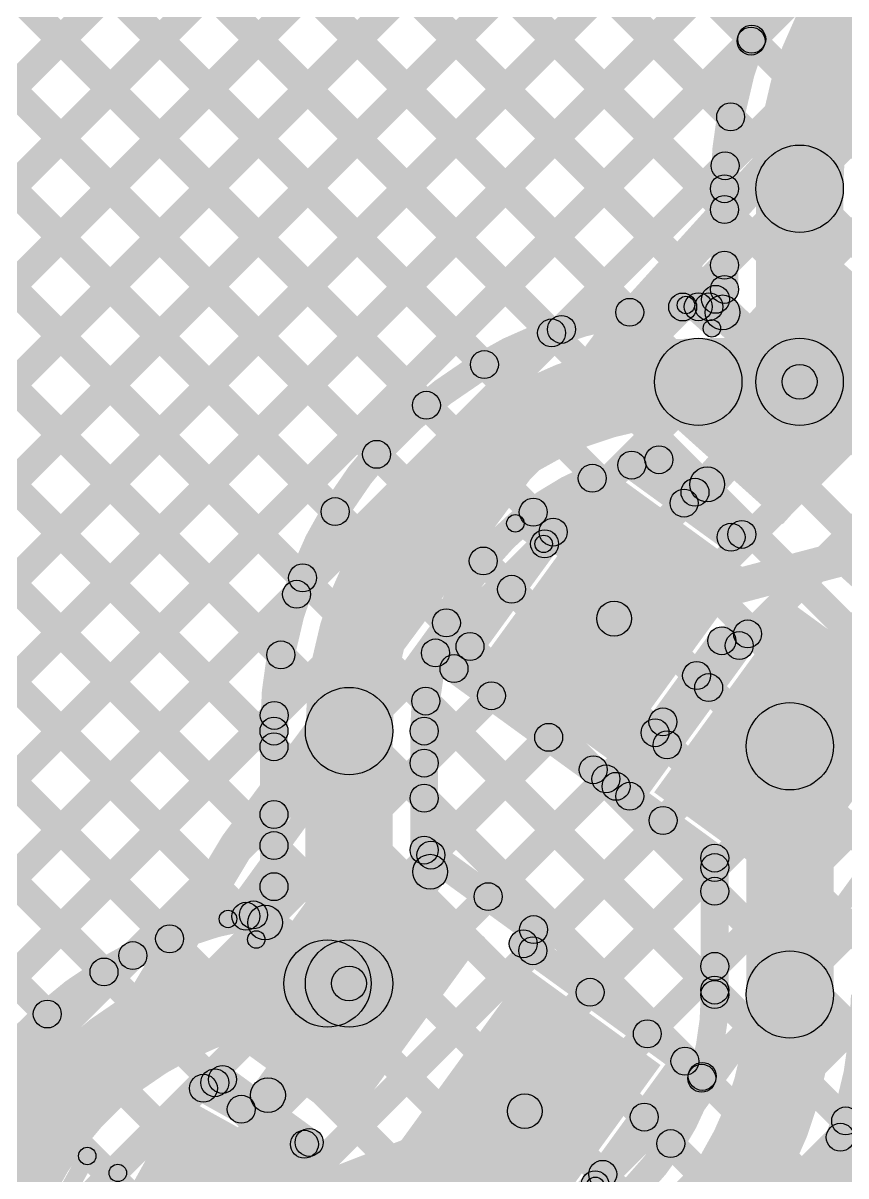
# Model space of a CAD drawing. Header units: millimetres. Extents: x -2.17 to 2.17, y -2.17 to 2.17.
# Drawn here: x -1.5917 to -1.356, y 0.9288 to 1.2589 of the extents above; entities that cross this region are included whole.
import ezdxf

# ---------------------------------------------------------------- set-up
doc = ezdxf.new("R2010")
doc.units = ezdxf.units.MM
doc.header["$MEASUREMENT"] = 0
for name, color, linetype in [('BottomLayer', 5, 'Continuous'), ('Mechanical2', 216, 'Continuous'), ('TopLayer', 1, 'Continuous'), ('TopOverlay', 2, 'Continuous'), ('TopPaste', 8, 'Continuous'), ('TopSolder', 216, 'Continuous')]:
    doc.layers.add(name, color=color, linetype=linetype)

# ---------------------------------------------------------------- blocks, each defined once
blk = doc.blocks.new('WS2812B_M____12')
at = {"layer": 'TopLayer'}
for points in [[(-0.09409, 0.05079), (-0.03504, 0.05079), (-0.03504, 0.01142), (-0.09409, 0.01142)], [(0.03504, 0.05079), (0.09409, 0.05079), (0.09409, 0.01142), (0.03504, 0.01142)], [(-0.09409, -0.01142), (-0.03504, -0.01142), (-0.03504, -0.05079), (-0.09409, -0.05079)], [(0.03504, -0.01142), (0.09409, -0.01142), (0.09409, -0.05079), (0.03504, -0.05079)]]:
    blk.add_hatch(color=1, dxfattribs=at).paths.add_polyline_path(points)
at = {"layer": 'TopOverlay'}
h = blk.add_hatch(color=2, dxfattribs=at)
edge = h.paths.add_edge_path()
edge.add_arc((-0.07, 0.07), 0.0025, 0, 360)
h = blk.add_hatch(color=2, dxfattribs=at)
edge = h.paths.add_edge_path()
edge.add_arc((-0.07, 0.07), 0.0025, 0, 360)
for points in [[(-0.0675, 0.06), (-0.0725, 0.06), (-0.0725, 0.07), (-0.0675, 0.07)], [(0.07, 0.0725), (0.07, 0.0675), (-0.07, 0.0675), (-0.07, 0.0725)], [(0.0725, 0.06), (0.0675, 0.06), (0.0675, 0.07), (0.0725, 0.07)], [(-0.0675, -0.07), (-0.0725, -0.07), (-0.0725, -0.06), (-0.0675, -0.06)], [(0.0725, -0.07), (0.0675, -0.07), (0.0675, -0.06), (0.0725, -0.06)], [(0.07, -0.0675), (0.07, -0.0725), (-0.07, -0.0725), (-0.07, -0.0675)]]:
    blk.add_hatch(color=2, dxfattribs=at).paths.add_polyline_path(points)
h = blk.add_hatch(color=2, dxfattribs=at)
edge = h.paths.add_edge_path()
edge.add_arc((0.07, 0.07), 0.0025, 0, 360)
h = blk.add_hatch(color=2, dxfattribs=at)
edge = h.paths.add_edge_path()
edge.add_arc((0.07, 0.07), 0.0025, 0, 360)
h = blk.add_hatch(color=2, dxfattribs=at)
edge = h.paths.add_edge_path()
edge.add_arc((-0.091, 0.061), 0.0025, 0, 360)
h = blk.add_hatch(color=2, dxfattribs=at)
edge = h.paths.add_edge_path()
edge.add_arc((-0.085, 0.061), 0.0025, 0, 360)
h = blk.add_hatch(color=2, dxfattribs=at)
edge = h.paths.add_edge_path()
edge.add_arc((-0.07, 0.06), 0.0025, 0, 360)
h = blk.add_hatch(color=2, dxfattribs=at)
edge = h.paths.add_edge_path()
edge.add_arc((0.07, 0.06), 0.0025, 0, 360)
h = blk.add_hatch(color=2, dxfattribs=at)
edge = h.paths.add_edge_path()
edge.add_arc((-0.07, -0.06), 0.0025, 0, 360)
h = blk.add_hatch(color=2, dxfattribs=at)
edge = h.paths.add_edge_path()
edge.add_arc((0.07, -0.06), 0.0025, 0, 360)
h = blk.add_hatch(color=2, dxfattribs=at)
edge = h.paths.add_edge_path()
edge.add_arc((-0.07, -0.07), 0.0025, 0, 360)
h = blk.add_hatch(color=2, dxfattribs=at)
edge = h.paths.add_edge_path()
edge.add_arc((-0.07, -0.07), 0.0025, 0, 360)
h = blk.add_hatch(color=2, dxfattribs=at)
edge = h.paths.add_edge_path()
edge.add_arc((0.07, -0.07), 0.0025, 0, 360)
h = blk.add_hatch(color=2, dxfattribs=at)
edge = h.paths.add_edge_path()
edge.add_arc((0.07, -0.07), 0.0025, 0, 360)
at = {"layer": 'TopPaste'}
for points in [[(-0.09409, 0.05079), (-0.03504, 0.05079), (-0.03504, 0.01142), (-0.09409, 0.01142)], [(0.03504, 0.05079), (0.09409, 0.05079), (0.09409, 0.01142), (0.03504, 0.01142)], [(-0.09409, -0.01142), (-0.03504, -0.01142), (-0.03504, -0.05079), (-0.09409, -0.05079)], [(0.03504, -0.01142), (0.09409, -0.01142), (0.09409, -0.05079), (0.03504, -0.05079)]]:
    blk.add_hatch(color=8, dxfattribs=at).paths.add_polyline_path(points)
at = {"layer": 'TopSolder'}
for points in [[(-0.09809, 0.05479), (-0.03104, 0.05479), (-0.03104, 0.00742), (-0.09809, 0.00742)], [(0.03104, 0.05479), (0.09809, 0.05479), (0.09809, 0.00742), (0.03104, 0.00742)], [(-0.09809, -0.00742), (-0.03104, -0.00742), (-0.03104, -0.05479), (-0.09809, -0.05479)], [(0.03104, -0.00742), (0.09809, -0.00742), (0.09809, -0.05479), (0.03104, -0.05479)]]:
    blk.add_hatch(color=216, dxfattribs=at).paths.add_polyline_path(points)
at = {"layer": 'TopOverlay', "const_width": 0.005}
blk.add_lwpolyline([(-0.085, 0.061, 1), (-0.091, 0.061, 1)], format="xyb", close=True, dxfattribs=at)
at = {"layer": 'TopOverlay'}
for centre in [(-0.07, 0.07), (-0.07, 0.07), (0.07, 0.07), (0.07, 0.07), (-0.091, 0.061), (-0.085, 0.061), (-0.07, 0.06), (0.07, 0.06), (-0.07, -0.06), (0.07, -0.06), (-0.07, -0.07), (-0.07, -0.07), (0.07, -0.07), (0.07, -0.07)]:
    blk.add_circle(centre, 0.0025, dxfattribs=at)
blk = doc.blocks.new('WS2812B_M____121')
at = {"layer": 'TopLayer'}
for points in [[(0.03504, 0.05079), (0.09409, 0.05079), (0.09409, 0.01142), (0.03504, 0.01142)], [(0.03504, -0.01142), (0.09409, -0.01142), (0.09409, -0.05079), (0.03504, -0.05079)]]:
    blk.add_hatch(color=1, dxfattribs=at).paths.add_polyline_path(points)
at = {"layer": 'TopOverlay'}
h = blk.add_hatch(color=2, dxfattribs=at)
edge = h.paths.add_edge_path()
edge.add_arc((0.07, -0.06), 0.0025, 0, 360)
for points in [[(0.0725, -0.07), (0.0675, -0.07), (0.0675, -0.06), (0.0725, -0.06)], [(0.07, -0.0675), (0.07, -0.0725), (-0.07, -0.0725), (-0.07, -0.0675)]]:
    blk.add_hatch(color=2, dxfattribs=at).paths.add_polyline_path(points)
h = blk.add_hatch(color=2, dxfattribs=at)
edge = h.paths.add_edge_path()
edge.add_arc((0.07, -0.07), 0.0025, 0, 360)
h = blk.add_hatch(color=2, dxfattribs=at)
edge = h.paths.add_edge_path()
edge.add_arc((0.07, -0.07), 0.0025, 0, 360)
at = {"layer": 'TopPaste'}
for points in [[(0.03504, 0.05079), (0.09409, 0.05079), (0.09409, 0.01142), (0.03504, 0.01142)], [(0.03504, -0.01142), (0.09409, -0.01142), (0.09409, -0.05079), (0.03504, -0.05079)]]:
    blk.add_hatch(color=8, dxfattribs=at).paths.add_polyline_path(points)
at = {"layer": 'TopSolder'}
for points in [[(0.03104, 0.05479), (0.09809, 0.05479), (0.09809, 0.00742), (0.03104, 0.00742)], [(0.03104, -0.00742), (0.09809, -0.00742), (0.09809, -0.05479), (0.03104, -0.05479)]]:
    blk.add_hatch(color=216, dxfattribs=at).paths.add_polyline_path(points)
at = {"layer": 'TopOverlay'}
for centre in [(0.07, -0.06), (0.07, -0.07), (0.07, -0.07)]:
    blk.add_circle(centre, 0.0025, dxfattribs=at)
blk = doc.blocks.new('WS2812B_M____122')
at = {"layer": 'TopLayer'}
for points in [[(-0.09409, 0.05079), (-0.03504, 0.05079), (-0.03504, 0.01142), (-0.09409, 0.01142)], [(0.03504, 0.05079), (0.09409, 0.05079), (0.09409, 0.01142), (0.03504, 0.01142)], [(-0.09409, -0.01142), (-0.03504, -0.01142), (-0.03504, -0.05079), (-0.09409, -0.05079)], [(0.03504, -0.01142), (0.09409, -0.01142), (0.09409, -0.05079), (0.03504, -0.05079)]]:
    blk.add_hatch(color=1, dxfattribs=at).paths.add_polyline_path(points)
at = {"layer": 'TopOverlay'}
h = blk.add_hatch(color=2, dxfattribs=at)
edge = h.paths.add_edge_path()
edge.add_arc((-0.07, 0.07), 0.0025, 0, 360)
h = blk.add_hatch(color=2, dxfattribs=at)
edge = h.paths.add_edge_path()
edge.add_arc((-0.07, 0.07), 0.0025, 0, 360)
for points in [[(-0.0675, 0.06), (-0.0725, 0.06), (-0.0725, 0.07), (-0.0675, 0.07)], [(0.07, 0.0725), (0.07, 0.0675), (-0.07, 0.0675), (-0.07, 0.0725)], [(0.0725, 0.06), (0.0675, 0.06), (0.0675, 0.07), (0.0725, 0.07)], [(-0.0675, -0.07), (-0.0725, -0.07), (-0.0725, -0.06), (-0.0675, -0.06)], [(0.0725, -0.07), (0.0675, -0.07), (0.0675, -0.06), (0.0725, -0.06)], [(0.07, -0.0675), (0.07, -0.0725), (-0.07, -0.0725), (-0.07, -0.0675)]]:
    blk.add_hatch(color=2, dxfattribs=at).paths.add_polyline_path(points)
h = blk.add_hatch(color=2, dxfattribs=at)
edge = h.paths.add_edge_path()
edge.add_arc((0.07, 0.07), 0.0025, 0, 360)
h = blk.add_hatch(color=2, dxfattribs=at)
edge = h.paths.add_edge_path()
edge.add_arc((0.07, 0.07), 0.0025, 0, 360)
h = blk.add_hatch(color=2, dxfattribs=at)
edge = h.paths.add_edge_path()
edge.add_arc((-0.091, 0.061), 0.0025, 0, 360)
h = blk.add_hatch(color=2, dxfattribs=at)
edge = h.paths.add_edge_path()
edge.add_arc((-0.085, 0.061), 0.0025, 0, 360)
h = blk.add_hatch(color=2, dxfattribs=at)
edge = h.paths.add_edge_path()
edge.add_arc((-0.07, 0.06), 0.0025, 0, 360)
h = blk.add_hatch(color=2, dxfattribs=at)
edge = h.paths.add_edge_path()
edge.add_arc((0.07, 0.06), 0.0025, 0, 360)
h = blk.add_hatch(color=2, dxfattribs=at)
edge = h.paths.add_edge_path()
edge.add_arc((-0.07, -0.06), 0.0025, 0, 360)
h = blk.add_hatch(color=2, dxfattribs=at)
edge = h.paths.add_edge_path()
edge.add_arc((0.07, -0.06), 0.0025, 0, 360)
h = blk.add_hatch(color=2, dxfattribs=at)
edge = h.paths.add_edge_path()
edge.add_arc((-0.07, -0.07), 0.0025, 0, 360)
h = blk.add_hatch(color=2, dxfattribs=at)
edge = h.paths.add_edge_path()
edge.add_arc((-0.07, -0.07), 0.0025, 0, 360)
h = blk.add_hatch(color=2, dxfattribs=at)
edge = h.paths.add_edge_path()
edge.add_arc((0.07, -0.07), 0.0025, 0, 360)
h = blk.add_hatch(color=2, dxfattribs=at)
edge = h.paths.add_edge_path()
edge.add_arc((0.07, -0.07), 0.0025, 0, 360)
at = {"layer": 'TopPaste'}
for points in [[(-0.09409, 0.05079), (-0.03504, 0.05079), (-0.03504, 0.01142), (-0.09409, 0.01142)], [(0.03504, 0.05079), (0.09409, 0.05079), (0.09409, 0.01142), (0.03504, 0.01142)], [(-0.09409, -0.01142), (-0.03504, -0.01142), (-0.03504, -0.05079), (-0.09409, -0.05079)], [(0.03504, -0.01142), (0.09409, -0.01142), (0.09409, -0.05079), (0.03504, -0.05079)]]:
    blk.add_hatch(color=8, dxfattribs=at).paths.add_polyline_path(points)
at = {"layer": 'TopSolder'}
for points in [[(-0.09809, 0.05479), (-0.03104, 0.05479), (-0.03104, 0.00742), (-0.09809, 0.00742)], [(0.03104, 0.05479), (0.09809, 0.05479), (0.09809, 0.00742), (0.03104, 0.00742)], [(-0.09809, -0.00742), (-0.03104, -0.00742), (-0.03104, -0.05479), (-0.09809, -0.05479)], [(0.03104, -0.00742), (0.09809, -0.00742), (0.09809, -0.05479), (0.03104, -0.05479)]]:
    blk.add_hatch(color=216, dxfattribs=at).paths.add_polyline_path(points)
at = {"layer": 'TopOverlay', "const_width": 0.005}
blk.add_lwpolyline([(-0.085, 0.061, 1), (-0.091, 0.061, 1)], format="xyb", close=True, dxfattribs=at)
at = {"layer": 'TopOverlay'}
for centre in [(-0.07, 0.07), (-0.07, 0.07), (0.07, 0.07), (0.07, 0.07), (-0.091, 0.061), (-0.085, 0.061), (-0.07, 0.06), (0.07, 0.06), (-0.07, -0.06), (0.07, -0.06), (-0.07, -0.07), (-0.07, -0.07), (0.07, -0.07), (0.07, -0.07)]:
    blk.add_circle(centre, 0.0025, dxfattribs=at)

msp = doc.modelspace()

# ---------------------------------------------------------------- hatches: boundary and pattern name
at = {"layer": 'BottomLayer'}
for points in [[(-1.99988, 0.29206), (-2.00553, 0.29772), (-0.2655, 2.03775), (-0.25984, 2.0321)], [(-2.01578, 0.30445), (-2.02143, 0.3101), (-0.29746, 2.03408), (-0.2918, 2.02842)], [(-2.00928, 0.33922), (-2.01494, 0.34488), (-0.32944, 2.03038), (-0.32378, 2.02472)], [(-2.00279, 0.374), (-2.00845, 0.37966), (-0.36457, 2.02354), (-0.35891, 2.01788)], [(-1.9963, 0.40878), (-2.00195, 0.41444), (-0.39969, 2.0167), (-0.39403, 2.01104)], [(-1.9898, 0.44356), (-1.99546, 0.44921), (-0.43481, 2.00986), (-0.42916, 2.0042)], [(-1.98331, 0.47834), (-1.98897, 0.48399), (-0.46994, 2.00302), (-0.46428, 1.99736)], [(-1.97093, 0.51899), (-1.97659, 0.52465), (-0.50506, 1.99618), (-0.49941, 1.99052)], [(-1.9577, 0.56051), (-1.96336, 0.56617), (-0.54587, 1.98365), (-0.54022, 1.978)], [(-1.94446, 0.60203), (-1.95012, 0.60769), (-0.59049, 1.96732), (-0.58483, 1.96167)], [(-1.93123, 0.64355), (-1.93688, 0.64921), (-0.6351, 1.951), (-0.62944, 1.94534)], [(-1.91799, 0.68507), (-1.92365, 0.69073), (-0.67971, 1.93467), (-0.67405, 1.92901)], [(-1.90135, 0.73), (-1.90701, 0.73566), (-0.72432, 1.91834), (-0.71867, 1.91268)], [(-1.87857, 0.78107), (-1.88422, 0.78673), (-0.76894, 1.90201), (-0.76328, 1.89636)], [(-1.85578, 0.83214), (-1.86144, 0.83779), (-0.81355, 1.88569), (-0.80789, 1.88003)], [(-1.833, 0.88321), (-1.83865, 0.88886), (-0.865, 1.86252), (-0.85934, 1.85686)], [(-1.80241, 0.94207), (-1.80807, 0.94773), (-0.92796, 1.82784), (-0.92231, 1.82218)], [(-1.76515, 1.00763), (-1.7708, 1.01328), (-0.99093, 1.79316), (-0.98527, 1.7875)], [(-1.72788, 1.07318), (-1.73353, 1.07884), (-1.05389, 1.75847), (-1.04824, 1.75282)], [(-1.66393, 1.16541), (-1.66958, 1.17107), (-1.11686, 1.72379), (-1.1112, 1.71814)], [(-1.49749, 1.39142), (-1.49184, 1.39708), (-1.16478, 1.07003), (-1.17044, 1.06437)], [(-1.51045, 1.3761), (-1.50479, 1.38175), (-1.16051, 1.03747), (-1.16617, 1.03181)], [(-1.52262, 1.35998), (-1.51696, 1.36564), (-0.64254, 0.49122), (-0.6482, 0.48556)], [(-1.53479, 1.34387), (-1.52913, 1.34953), (-0.67083, 0.49122), (-0.67648, 0.48556)], [(-1.54696, 1.32776), (-1.54131, 1.33341), (-0.69911, 0.49122), (-0.70477, 0.48556)], [(-1.55913, 1.31164), (-1.55348, 1.3173), (-0.72739, 0.49122), (-0.73305, 0.48556)], [(-1.5713, 1.29553), (-1.56565, 1.30119), (-0.73117, 0.46671), (-0.73683, 0.46105)], [(-1.58347, 1.27942), (-1.57782, 1.28507), (-0.73117, 0.43843), (-0.73683, 0.43277)], [(-1.59565, 1.2633), (-1.58999, 1.26896), (-0.73117, 0.41014), (-0.73683, 0.40449)], [(-1.60782, 1.24719), (-1.60216, 1.25285), (-0.73117, 0.38186), (-0.73683, 0.3762)], [(-1.61999, 1.23108), (-1.61433, 1.23673), (-0.73117, 0.35357), (-0.73683, 0.34792)], [(-1.63216, 1.21496), (-1.6265, 1.22062), (-0.73117, 0.32529), (-0.73683, 0.31963)], [(-1.64433, 1.19885), (-1.63867, 1.20451), (-0.73188, 0.29772), (-0.73754, 0.29206)], [(-1.6565, 1.18274), (-1.65084, 1.18839), (-0.76017, 0.29772), (-0.76583, 0.29206)], [(-1.66867, 1.16662), (-1.66301, 1.17228), (-0.78845, 0.29772), (-0.79411, 0.29206)], [(-1.68084, 1.15051), (-1.67518, 1.15617), (-0.81674, 0.29772), (-0.82239, 0.29206)], [(-1.69301, 1.13439), (-1.68736, 1.14005), (-0.84502, 0.29772), (-0.85068, 0.29206)], [(-1.70518, 1.11828), (-1.69953, 1.12394), (-0.87331, 0.29772), (-0.87896, 0.29206)], [(-1.71716, 1.10198), (-1.7115, 1.10763), (-0.90159, 0.29772), (-0.90725, 0.29206)], [(-1.72741, 1.08394), (-1.72176, 1.0896), (-0.92987, 0.29772), (-0.93553, 0.29206)], [(-1.73767, 1.06591), (-1.73201, 1.07157), (-0.95816, 0.29772), (-0.96382, 0.29206)]]:
    msp.add_hatch(color=5, dxfattribs=at).paths.add_polyline_path(points)
at = {"layer": 'TopLayer'}
for points in [[(-1.88633, 0.77331), (-1.89198, 0.77897), (-0.7765, 1.89445), (-0.77084, 1.88879)], [(-1.86354, 0.82438), (-1.8692, 0.83003), (-0.82111, 1.87812), (-0.81545, 1.87247)], [(-1.84076, 0.87545), (-1.84641, 0.8811), (-0.8725, 1.85501), (-0.86685, 1.84936)], [(-1.81022, 0.93427), (-1.81587, 0.93993), (-0.93547, 1.82033), (-0.92981, 1.81467)], [(-1.77295, 0.99982), (-1.77861, 1.00548), (-0.99844, 1.78565), (-0.99278, 1.77999)], [(-1.73568, 1.06538), (-1.74134, 1.07103), (-1.0614, 1.75097), (-1.05575, 1.74531)], [(-1.67188, 1.15746), (-1.67753, 1.16312), (-1.12437, 1.71628), (-1.11871, 1.71063)], [(-1.51156, 1.37721), (-1.5059, 1.38286), (-1.38019, 1.25715), (-1.38585, 1.2515)], [(-1.52373, 1.36109), (-1.51807, 1.36675), (-1.38623, 1.23491), (-1.39189, 1.22925)], [(-1.5359, 1.34498), (-1.53024, 1.35064), (-1.38799, 1.20838), (-1.39365, 1.20272)], [(-1.54807, 1.32887), (-1.54241, 1.33452), (-1.39055, 1.18266), (-1.39621, 1.177)], [(-1.56024, 1.31275), (-1.55458, 1.31841), (-1.41513, 1.17895), (-1.42078, 1.17329)], [(-1.57241, 1.29664), (-1.56676, 1.30229), (-1.43751, 1.17305), (-1.44317, 1.16739)], [(-1.58458, 1.28052), (-1.57893, 1.28618), (-1.45673, 1.16399), (-1.46239, 1.15833)], [(-1.59675, 1.26441), (-1.5911, 1.27007), (-1.47335, 1.15232), (-1.47901, 1.14667)], [(-1.90911, 0.72224), (-1.91477, 0.7279), (-1.38605, 1.25661), (-1.38039, 1.25096)], [(-1.60892, 1.2483), (-1.60327, 1.25395), (-1.4876, 1.13829), (-1.49326, 1.13263)], [(-1.6211, 1.23218), (-1.61544, 1.23784), (-1.49948, 1.12189), (-1.50514, 1.11623)], [(-1.63327, 1.21607), (-1.62761, 1.22173), (-1.5088, 1.10292), (-1.51446, 1.09726)], [(-1.43466, 1.1684), (-1.44032, 1.17406), (-1.39347, 1.22091), (-1.38781, 1.21526)], [(-1.38682, 1.18268), (-1.39482, 1.18268), (-1.39482, 1.2115), (-1.38682, 1.2115)], [(-1.35682, 1.15622), (-1.38182, 1.15622), (-1.38182, 1.2115), (-1.35682, 1.2115)], [(-1.64544, 1.19996), (-1.63978, 1.20561), (-1.51502, 1.08086), (-1.52068, 1.0752)], [(-1.39997, 1.17481), (-1.40563, 1.18046), (-1.39365, 1.19245), (-1.38799, 1.18679)], [(-1.65761, 1.18384), (-1.65195, 1.1895), (-1.517, 1.05455), (-1.52265, 1.04889)], [(-1.3656, 1.15287), (-1.37303, 1.15956), (-1.34658, 1.18894), (-1.33915, 1.18225)], [(-1.39231, 1.17504), (-1.39826, 1.18039), (-1.39379, 1.18536), (-1.38784, 1.18001)], [(-1.39832, 1.17372), (-1.39832, 1.18172), (-1.39529, 1.18172), (-1.39529, 1.17372)], [(-1.39472, 1.17237), (-1.38803, 1.1798), (-1.36597, 1.15993), (-1.37266, 1.1525)], [(-1.66978, 1.16773), (-1.66412, 1.17339), (-1.517, 1.02626), (-1.52265, 1.0206)], [(-1.39832, 1.14372), (-1.39832, 1.16872), (-1.36932, 1.16872), (-1.36932, 1.14372)], [(-1.39205, 1.1235), (-1.39948, 1.13019), (-1.37303, 1.15956), (-1.3656, 1.15287)], [(-1.68195, 1.15162), (-1.67629, 1.15727), (-1.52503, 1.00601), (-1.53069, 1.00036)], [(-1.69412, 1.1355), (-1.68846, 1.14116), (-1.54687, 0.99956), (-1.55252, 0.99391)], [(-1.41972, 1.12914), (-1.41502, 1.13561), (-1.38659, 1.11496), (-1.39129, 1.10849)], [(-1.41226, 1.13093), (-1.40691, 1.13688), (-1.38318, 1.11551), (-1.38853, 1.10956)], [(-1.46504, 1.07176), (-1.47151, 1.07647), (-1.43192, 1.13096), (-1.42544, 1.12626)], [(-1.39955, 1.11866), (-1.40521, 1.12432), (-1.40209, 1.12744), (-1.39643, 1.12178)], [(-1.70629, 1.11939), (-1.70063, 1.12505), (-1.56566, 0.99007), (-1.57131, 0.98441)], [(-1.44841, 1.11607), (-1.44276, 1.12173), (-1.43705, 1.11602), (-1.44271, 1.11037)], [(-1.42115, 1.08359), (-1.4237, 1.09326), (-1.32436, 1.11943), (-1.32182, 1.10976)], [(-1.38792, 1.10785), (-1.38996, 1.11559), (-1.38687, 1.1164), (-1.38484, 1.10867)], [(-1.47074, 1.07575), (-1.4764, 1.08141), (-1.44516, 1.11265), (-1.4395, 1.107)], [(-1.71846, 1.10328), (-1.71281, 1.10893), (-1.5819, 0.97803), (-1.58756, 0.97237)], [(-1.46272, 1.10209), (-1.45706, 1.10775), (-1.44895, 1.09964), (-1.45461, 1.09398)], [(-1.92572, 0.67734), (-1.93138, 0.683), (-1.51617, 1.09821), (-1.51051, 1.09255)], [(-1.47328, 1.08437), (-1.46762, 1.09003), (-1.46086, 1.08326), (-1.46651, 1.0776)], [(-1.41471, 1.0352), (-1.42119, 1.0399), (-1.38743, 1.08637), (-1.38095, 1.08167)], [(-1.39056, 1.0782), (-1.3926, 1.08594), (-1.38521, 1.08789), (-1.38317, 1.08015)], [(-1.41862, 1.03804), (-1.4251, 1.04274), (-1.39482, 1.08442), (-1.38834, 1.07972)], [(-1.40562, 1.05602), (-1.41128, 1.06168), (-1.38943, 1.08353), (-1.38377, 1.07787)], [(-1.47063, 1.07088), (-1.46592, 1.07735), (-1.41951, 1.04363), (-1.42421, 1.03716)], [(-1.40164, 1.06929), (-1.39598, 1.07495), (-1.39252, 1.07149), (-1.39818, 1.06583)], [(-1.474, 1.04422), (-1.47965, 1.04987), (-1.46038, 1.06915), (-1.45472, 1.06349)], [(-1.47918, 1.06199), (-1.47352, 1.06764), (-1.39077, 0.98489), (-1.39643, 0.97923)], [(-1.93896, 0.63582), (-1.94462, 0.64148), (-1.52257, 1.06352), (-1.51691, 1.05787)], [(-1.3721, 1.03936), (-1.3721, 1.06436), (-1.33668, 1.06436), (-1.33668, 1.03936)], [(-1.47204, 1.01789), (-1.4777, 1.02354), (-1.44399, 1.05725), (-1.43834, 1.05159)], [(-1.41354, 1.05291), (-1.40788, 1.05857), (-1.40442, 1.05511), (-1.41008, 1.04945)], [(-1.51582, 1.01167), (-1.52382, 1.01167), (-1.52382, 1.05622), (-1.51582, 1.05622)], [(-1.48582, 0.98395), (-1.51082, 0.98395), (-1.51082, 1.05622), (-1.48582, 1.05622)], [(-1.47282, 1.02213), (-1.48082, 1.02213), (-1.48082, 1.05622), (-1.47282, 1.05622)], [(-1.3596, 0.98078), (-1.3846, 0.98078), (-1.3846, 1.05186), (-1.3596, 1.05186)], [(-1.43122, 1.04231), (-1.42557, 1.04797), (-1.39077, 1.01317), (-1.39643, 1.00751)], [(-1.45566, 1.00598), (-1.46132, 1.01164), (-1.42761, 1.04535), (-1.42196, 1.03969)], [(-1.47965, 1.03417), (-1.474, 1.03983), (-1.39435, 0.96018), (-1.4, 0.95452)], [(-1.4203, 1.03432), (-1.4156, 1.04079), (-1.39125, 1.02309), (-1.39595, 1.01662)], [(-1.55741, 0.98909), (-1.56307, 0.99474), (-1.52265, 1.03516), (-1.517, 1.0295)], [(-1.44286, 0.9905), (-1.44851, 0.99616), (-1.41123, 1.03344), (-1.40557, 1.02779)], [(-1.47918, 1.0189), (-1.47447, 1.02537), (-1.44314, 1.0026), (-1.44784, 0.99613)], [(-1.49428, 0.98101), (-1.50237, 0.98689), (-1.47914, 1.01887), (-1.47105, 1.01299)], [(-1.42648, 0.9786), (-1.43213, 0.98426), (-1.39643, 1.01996), (-1.39077, 1.01431)], [(-1.3896, 0.98078), (-1.3976, 0.98078), (-1.3976, 1.01986), (-1.3896, 1.01986)], [(-1.52246, 1.00124), (-1.52893, 1.00594), (-1.52306, 1.01402), (-1.51659, 1.00932)], [(-1.52528, 0.99736), (-1.5194, 1.00545), (-1.49539, 0.988), (-1.50126, 0.97991)], [(-1.44519, 0.99297), (-1.45166, 0.99767), (-1.44872, 1.00172), (-1.44225, 0.99702)], [(-1.45078, 0.99209), (-1.44608, 0.99856), (-1.3998, 0.96493), (-1.4045, 0.95846)], [(-1.50451, 0.97145), (-1.50451, 0.99645), (-1.49832, 0.99645), (-1.49832, 0.97145)], [(-1.41009, 0.9667), (-1.41575, 0.97235), (-1.39643, 0.99168), (-1.39077, 0.98602)], [(-1.51751, 0.94903), (-1.5256, 0.95491), (-1.50237, 0.98689), (-1.49428, 0.98101)], [(-1.35485, 0.93709), (-1.3605, 0.94275), (-1.33145, 0.9718), (-1.3258, 0.96614)], [(-1.43725, 0.90658), (-1.44372, 0.91128), (-1.40538, 0.96405), (-1.39891, 0.95935)], [(-1.54197, 0.95046), (-1.53809, 0.95745), (-1.50916, 0.94141), (-1.51303, 0.93442)], [(-1.53959, 0.95269), (-1.53393, 0.95835), (-1.52636, 0.95077), (-1.53202, 0.94512)], [(-1.53691, 0.95324), (-1.5322, 0.95971), (-1.50739, 0.94168), (-1.51209, 0.93521)], [(-1.42504, 0.92347), (-1.4307, 0.92912), (-1.40017, 0.95965), (-1.39452, 0.95399)], [(-1.3606, 0.91804), (-1.36707, 0.92274), (-1.34003, 0.95996), (-1.33356, 0.95526)], [(-1.54009, 0.90628), (-1.54371, 0.9156), (-1.44981, 0.95205), (-1.44619, 0.94273)], [(-1.41661, 0.94285), (-1.41096, 0.94851), (-1.40338, 0.94093), (-1.40904, 0.93528)], [(-1.35895, 0.94175), (-1.35329, 0.94741), (-1.34758, 0.9417), (-1.35324, 0.93604)], [(-1.42852, 0.92647), (-1.42286, 0.93213), (-1.41636, 0.92562), (-1.42201, 0.91997)]]:
    msp.add_hatch(color=1, dxfattribs=at).paths.add_polyline_path(points)
h = msp.add_hatch(color=1, dxfattribs=at)
edge = h.paths.add_edge_path()
edge.add_arc((-1.38322, 1.25378), 0.004, 0, 360)
h = msp.add_hatch(color=1, dxfattribs=at)
edge = h.paths.add_edge_path()
edge.add_arc((-1.38302, 1.25433), 0.004, 0, 360)
h = msp.add_hatch(color=1, dxfattribs=at)
edge = h.paths.add_edge_path()
edge.add_arc((-1.38906, 1.23208), 0.004, 0, 360)
h = msp.add_hatch(color=1, dxfattribs=at)
edge = h.paths.add_edge_path()
edge.add_arc((-1.39064, 1.21808), 0.004, 0, 360)
h = msp.add_hatch(color=1, dxfattribs=at)
edge = h.paths.add_edge_path()
edge.add_arc((-1.36932, 1.2115), 0.0125, 0, 360)
h = msp.add_hatch(color=1, dxfattribs=at)
edge = h.paths.add_edge_path()
edge.add_arc((-1.36932, 1.2115), 0.0125, 0, 360)
h = msp.add_hatch(color=1, dxfattribs=at)
edge = h.paths.add_edge_path()
edge.add_arc((-1.39082, 1.2115), 0.004, 0, 360)
h = msp.add_hatch(color=1, dxfattribs=at)
edge = h.paths.add_edge_path()
edge.add_arc((-1.39082, 1.2115), 0.004, 0, 360)
h = msp.add_hatch(color=1, dxfattribs=at)
edge = h.paths.add_edge_path()
edge.add_arc((-1.39082, 1.20555), 0.004, 0, 360)
h = msp.add_hatch(color=1, dxfattribs=at)
edge = h.paths.add_edge_path()
edge.add_arc((-1.39082, 1.18962), 0.004, 0, 360)
h = msp.add_hatch(color=1, dxfattribs=at)
edge = h.paths.add_edge_path()
edge.add_arc((-1.39082, 1.18268), 0.004, 0, 360)
h = msp.add_hatch(color=1, dxfattribs=at)
edge = h.paths.add_edge_path()
edge.add_arc((-1.39082, 1.18268), 0.004, 0, 360)
h = msp.add_hatch(color=1, dxfattribs=at)
edge = h.paths.add_edge_path()
edge.add_arc((-1.39338, 1.17983), 0.004, 0, 360)
h = msp.add_hatch(color=1, dxfattribs=at)
edge = h.paths.add_edge_path()
edge.add_arc((-1.41796, 1.17612), 0.004, 0, 360)
h = msp.add_hatch(color=1, dxfattribs=at)
edge = h.paths.add_edge_path()
edge.add_arc((-1.4028, 1.17764), 0.004, 0, 360)
h = msp.add_hatch(color=1, dxfattribs=at)
edge = h.paths.add_edge_path()
edge.add_arc((-1.39832, 1.17772), 0.004, 0, 360)
h = msp.add_hatch(color=1, dxfattribs=at)
edge = h.paths.add_edge_path()
edge.add_arc((-1.39832, 1.17772), 0.004, 0, 360)
h = msp.add_hatch(color=1, dxfattribs=at)
edge = h.paths.add_edge_path()
edge.add_arc((-1.39529, 1.17772), 0.004, 0, 360)
h = msp.add_hatch(color=1, dxfattribs=at)
edge = h.paths.add_edge_path()
edge.add_arc((-1.39529, 1.17772), 0.004, 0, 360)
h = msp.add_hatch(color=1, dxfattribs=at)
edge = h.paths.add_edge_path()
edge.add_arc((-1.39138, 1.17608), 0.005, 0, 360)
h = msp.add_hatch(color=1, dxfattribs=at)
edge = h.paths.add_edge_path()
edge.add_arc((-1.43749, 1.17123), 0.004, 0, 360)
h = msp.add_hatch(color=1, dxfattribs=at)
edge = h.paths.add_edge_path()
edge.add_arc((-1.44034, 1.17022), 0.004, 0, 360)
h = msp.add_hatch(color=1, dxfattribs=at)
edge = h.paths.add_edge_path()
edge.add_arc((-1.39832, 1.15622), 0.0125, 0, 360)
h = msp.add_hatch(color=1, dxfattribs=at)
edge = h.paths.add_edge_path()
edge.add_arc((-1.39832, 1.15622), 0.0125, 0, 360)
h = msp.add_hatch(color=1, dxfattribs=at)
edge = h.paths.add_edge_path()
edge.add_arc((-1.36932, 1.15622), 0.0125, 0, 360)
h = msp.add_hatch(color=1, dxfattribs=at)
edge = h.paths.add_edge_path()
edge.add_arc((-1.36932, 1.15622), 0.0125, 0, 360)
h = msp.add_hatch(color=1, dxfattribs=at)
edge = h.paths.add_edge_path()
edge.add_arc((-1.45956, 1.16116), 0.004, 0, 360)
h = msp.add_hatch(color=1, dxfattribs=at)
edge = h.paths.add_edge_path()
edge.add_arc((-1.36932, 1.15622), 0.005, 0, 360)
h = msp.add_hatch(color=1, dxfattribs=at)
edge = h.paths.add_edge_path()
edge.add_arc((-1.36932, 1.15622), 0.005, 0, 360)
h = msp.add_hatch(color=1, dxfattribs=at)
edge = h.paths.add_edge_path()
edge.add_arc((-1.36932, 1.15622), 0.005, 0, 360)
h = msp.add_hatch(color=1, dxfattribs=at)
edge = h.paths.add_edge_path()
edge.add_arc((-1.47618, 1.1495), 0.004, 0, 360)
h = msp.add_hatch(color=1, dxfattribs=at)
edge = h.paths.add_edge_path()
edge.add_arc((-1.49043, 1.13546), 0.004, 0, 360)
h = msp.add_hatch(color=1, dxfattribs=at)
edge = h.paths.add_edge_path()
edge.add_arc((-1.41737, 1.13237), 0.004, 0, 360)
h = msp.add_hatch(color=1, dxfattribs=at)
edge = h.paths.add_edge_path()
edge.add_arc((-1.41737, 1.13237), 0.004, 0, 360)
h = msp.add_hatch(color=1, dxfattribs=at)
edge = h.paths.add_edge_path()
edge.add_arc((-1.40959, 1.13391), 0.004, 0, 360)
h = msp.add_hatch(color=1, dxfattribs=at)
edge = h.paths.add_edge_path()
edge.add_arc((-1.40959, 1.13391), 0.004, 0, 360)
h = msp.add_hatch(color=1, dxfattribs=at)
edge = h.paths.add_edge_path()
edge.add_arc((-1.42868, 1.12861), 0.004, 0, 360)
h = msp.add_hatch(color=1, dxfattribs=at)
edge = h.paths.add_edge_path()
edge.add_arc((-1.42868, 1.12861), 0.004, 0, 360)
h = msp.add_hatch(color=1, dxfattribs=at)
edge = h.paths.add_edge_path()
edge.add_arc((-1.39577, 1.12684), 0.005, 0, 360)
h = msp.add_hatch(color=1, dxfattribs=at)
edge = h.paths.add_edge_path()
edge.add_arc((-1.39926, 1.12461), 0.004, 0, 360)
h = msp.add_hatch(color=1, dxfattribs=at)
edge = h.paths.add_edge_path()
edge.add_arc((-1.50231, 1.11906), 0.004, 0, 360)
h = msp.add_hatch(color=1, dxfattribs=at)
edge = h.paths.add_edge_path()
edge.add_arc((-1.44558, 1.1189), 0.004, 0, 360)
h = msp.add_hatch(color=1, dxfattribs=at)
edge = h.paths.add_edge_path()
edge.add_arc((-1.40238, 1.12149), 0.004, 0, 360)
h = msp.add_hatch(color=1, dxfattribs=at)
edge = h.paths.add_edge_path()
edge.add_arc((-1.43988, 1.11319), 0.004, 0, 360)
h = msp.add_hatch(color=1, dxfattribs=at)
edge = h.paths.add_edge_path()
edge.add_arc((-1.38585, 1.11254), 0.004, 0, 360)
h = msp.add_hatch(color=1, dxfattribs=at)
edge = h.paths.add_edge_path()
edge.add_arc((-1.38585, 1.11254), 0.004, 0, 360)
h = msp.add_hatch(color=1, dxfattribs=at)
edge = h.paths.add_edge_path()
edge.add_arc((-1.44233, 1.10982), 0.004, 0, 360)
h = msp.add_hatch(color=1, dxfattribs=at)
edge = h.paths.add_edge_path()
edge.add_arc((-1.38894, 1.11172), 0.004, 0, 360)
h = msp.add_hatch(color=1, dxfattribs=at)
edge = h.paths.add_edge_path()
edge.add_arc((-1.38894, 1.11172), 0.004, 0, 360)
h = msp.add_hatch(color=1, dxfattribs=at)
edge = h.paths.add_edge_path()
edge.add_arc((-1.45989, 1.10492), 0.004, 0, 360)
h = msp.add_hatch(color=1, dxfattribs=at)
edge = h.paths.add_edge_path()
edge.add_arc((-1.51163, 1.10009), 0.004, 0, 360)
h = msp.add_hatch(color=1, dxfattribs=at)
edge = h.paths.add_edge_path()
edge.add_arc((-1.51334, 1.09538), 0.004, 0, 360)
h = msp.add_hatch(color=1, dxfattribs=at)
edge = h.paths.add_edge_path()
edge.add_arc((-1.45178, 1.09681), 0.004, 0, 360)
h = msp.add_hatch(color=1, dxfattribs=at)
edge = h.paths.add_edge_path()
edge.add_arc((-1.42242, 1.08842), 0.005, 0, 360)
h = msp.add_hatch(color=1, dxfattribs=at)
edge = h.paths.add_edge_path()
edge.add_arc((-1.47045, 1.0872), 0.004, 0, 360)
h = msp.add_hatch(color=1, dxfattribs=at)
edge = h.paths.add_edge_path()
edge.add_arc((-1.39158, 1.08207), 0.004, 0, 360)
h = msp.add_hatch(color=1, dxfattribs=at)
edge = h.paths.add_edge_path()
edge.add_arc((-1.39158, 1.08207), 0.004, 0, 360)
h = msp.add_hatch(color=1, dxfattribs=at)
edge = h.paths.add_edge_path()
edge.add_arc((-1.38419, 1.08402), 0.004, 0, 360)
h = msp.add_hatch(color=1, dxfattribs=at)
edge = h.paths.add_edge_path()
edge.add_arc((-1.38419, 1.08402), 0.004, 0, 360)
h = msp.add_hatch(color=1, dxfattribs=at)
edge = h.paths.add_edge_path()
edge.add_arc((-1.46369, 1.08043), 0.004, 0, 360)
h = msp.add_hatch(color=1, dxfattribs=at)
edge = h.paths.add_edge_path()
edge.add_arc((-1.3866, 1.0807), 0.004, 0, 360)
h = msp.add_hatch(color=1, dxfattribs=at)
edge = h.paths.add_edge_path()
edge.add_arc((-1.51785, 1.07803), 0.004, 0, 360)
h = msp.add_hatch(color=1, dxfattribs=at)
edge = h.paths.add_edge_path()
edge.add_arc((-1.47357, 1.07858), 0.004, 0, 360)
h = msp.add_hatch(color=1, dxfattribs=at)
edge = h.paths.add_edge_path()
edge.add_arc((-1.46827, 1.07411), 0.004, 0, 360)
h = msp.add_hatch(color=1, dxfattribs=at)
edge = h.paths.add_edge_path()
edge.add_arc((-1.46827, 1.07411), 0.004, 0, 360)
h = msp.add_hatch(color=1, dxfattribs=at)
edge = h.paths.add_edge_path()
edge.add_arc((-1.39881, 1.07212), 0.004, 0, 360)
h = msp.add_hatch(color=1, dxfattribs=at)
edge = h.paths.add_edge_path()
edge.add_arc((-1.45755, 1.06632), 0.004, 0, 360)
h = msp.add_hatch(color=1, dxfattribs=at)
edge = h.paths.add_edge_path()
edge.add_arc((-1.39535, 1.06866), 0.004, 0, 360)
h = msp.add_hatch(color=1, dxfattribs=at)
edge = h.paths.add_edge_path()
edge.add_arc((-1.49832, 1.05622), 0.0125, 0, 360)
h = msp.add_hatch(color=1, dxfattribs=at)
edge = h.paths.add_edge_path()
edge.add_arc((-1.49832, 1.05622), 0.0125, 0, 360)
h = msp.add_hatch(color=1, dxfattribs=at)
edge = h.paths.add_edge_path()
edge.add_arc((-1.47635, 1.06481), 0.004, 0, 360)
h = msp.add_hatch(color=1, dxfattribs=at)
edge = h.paths.add_edge_path()
edge.add_arc((-1.51974, 1.0607), 0.004, 0, 360)
h = msp.add_hatch(color=1, dxfattribs=at)
edge = h.paths.add_edge_path()
edge.add_arc((-1.3721, 1.05186), 0.0125, 0, 360)
h = msp.add_hatch(color=1, dxfattribs=at)
edge = h.paths.add_edge_path()
edge.add_arc((-1.3721, 1.05186), 0.0125, 0, 360)
h = msp.add_hatch(color=1, dxfattribs=at)
edge = h.paths.add_edge_path()
edge.add_arc((-1.3721, 1.05186), 0.0125, 0, 360)
h = msp.add_hatch(color=1, dxfattribs=at)
edge = h.paths.add_edge_path()
edge.add_arc((-1.51982, 1.05622), 0.004, 0, 360)
h = msp.add_hatch(color=1, dxfattribs=at)
edge = h.paths.add_edge_path()
edge.add_arc((-1.51982, 1.05622), 0.004, 0, 360)
h = msp.add_hatch(color=1, dxfattribs=at)
edge = h.paths.add_edge_path()
edge.add_arc((-1.47682, 1.05622), 0.004, 0, 360)
h = msp.add_hatch(color=1, dxfattribs=at)
edge = h.paths.add_edge_path()
edge.add_arc((-1.47682, 1.05622), 0.004, 0, 360)
h = msp.add_hatch(color=1, dxfattribs=at)
edge = h.paths.add_edge_path()
edge.add_arc((-1.41071, 1.05574), 0.004, 0, 360)
h = msp.add_hatch(color=1, dxfattribs=at)
edge = h.paths.add_edge_path()
edge.add_arc((-1.40845, 1.05885), 0.004, 0, 360)
h = msp.add_hatch(color=1, dxfattribs=at)
edge = h.paths.add_edge_path()
edge.add_arc((-1.44117, 1.05442), 0.004, 0, 360)
h = msp.add_hatch(color=1, dxfattribs=at)
edge = h.paths.add_edge_path()
edge.add_arc((-1.51982, 1.05172), 0.004, 0, 360)
h = msp.add_hatch(color=1, dxfattribs=at)
edge = h.paths.add_edge_path()
edge.add_arc((-1.40725, 1.05228), 0.004, 0, 360)
h = msp.add_hatch(color=1, dxfattribs=at)
edge = h.paths.add_edge_path()
edge.add_arc((-1.47682, 1.04705), 0.004, 0, 360)
h = msp.add_hatch(color=1, dxfattribs=at)
edge = h.paths.add_edge_path()
edge.add_arc((-1.4284, 1.04514), 0.004, 0, 360)
h = msp.add_hatch(color=1, dxfattribs=at)
edge = h.paths.add_edge_path()
edge.add_arc((-1.42478, 1.04252), 0.004, 0, 360)
h = msp.add_hatch(color=1, dxfattribs=at)
edge = h.paths.add_edge_path()
edge.add_arc((-1.42186, 1.04039), 0.004, 0, 360)
h = msp.add_hatch(color=1, dxfattribs=at)
edge = h.paths.add_edge_path()
edge.add_arc((-1.42186, 1.04039), 0.004, 0, 360)
h = msp.add_hatch(color=1, dxfattribs=at)
edge = h.paths.add_edge_path()
edge.add_arc((-1.47682, 1.037), 0.004, 0, 360)
h = msp.add_hatch(color=1, dxfattribs=at)
edge = h.paths.add_edge_path()
edge.add_arc((-1.41795, 1.03755), 0.004, 0, 360)
h = msp.add_hatch(color=1, dxfattribs=at)
edge = h.paths.add_edge_path()
edge.add_arc((-1.41795, 1.03755), 0.004, 0, 360)
h = msp.add_hatch(color=1, dxfattribs=at)
edge = h.paths.add_edge_path()
edge.add_arc((-1.51982, 1.03233), 0.004, 0, 360)
h = msp.add_hatch(color=1, dxfattribs=at)
edge = h.paths.add_edge_path()
edge.add_arc((-1.4084, 1.03062), 0.004, 0, 360)
h = msp.add_hatch(color=1, dxfattribs=at)
edge = h.paths.add_edge_path()
edge.add_arc((-1.51982, 1.02343), 0.004, 0, 360)
h = msp.add_hatch(color=1, dxfattribs=at)
edge = h.paths.add_edge_path()
edge.add_arc((-1.47682, 1.02213), 0.004, 0, 360)
h = msp.add_hatch(color=1, dxfattribs=at)
edge = h.paths.add_edge_path()
edge.add_arc((-1.47682, 1.02213), 0.004, 0, 360)
h = msp.add_hatch(color=1, dxfattribs=at)
edge = h.paths.add_edge_path()
edge.add_arc((-1.47487, 1.02071), 0.004, 0, 360)
h = msp.add_hatch(color=1, dxfattribs=at)
edge = h.paths.add_edge_path()
edge.add_arc((-1.3936, 1.01986), 0.004, 0, 360)
h = msp.add_hatch(color=1, dxfattribs=at)
edge = h.paths.add_edge_path()
edge.add_arc((-1.3936, 1.01986), 0.004, 0, 360)
h = msp.add_hatch(color=1, dxfattribs=at)
edge = h.paths.add_edge_path()
edge.add_arc((-1.47509, 1.01593), 0.005, 0, 360)
h = msp.add_hatch(color=1, dxfattribs=at)
edge = h.paths.add_edge_path()
edge.add_arc((-1.3936, 1.01714), 0.004, 0, 360)
h = msp.add_hatch(color=1, dxfattribs=at)
edge = h.paths.add_edge_path()
edge.add_arc((-1.51982, 1.01167), 0.004, 0, 360)
h = msp.add_hatch(color=1, dxfattribs=at)
edge = h.paths.add_edge_path()
edge.add_arc((-1.51982, 1.01167), 0.004, 0, 360)
h = msp.add_hatch(color=1, dxfattribs=at)
edge = h.paths.add_edge_path()
edge.add_arc((-1.3936, 1.01034), 0.004, 0, 360)
h = msp.add_hatch(color=1, dxfattribs=at)
edge = h.paths.add_edge_path()
edge.add_arc((-1.45849, 1.00881), 0.004, 0, 360)
h = msp.add_hatch(color=1, dxfattribs=at)
edge = h.paths.add_edge_path()
edge.add_arc((-1.52786, 1.00319), 0.004, 0, 360)
h = msp.add_hatch(color=1, dxfattribs=at)
edge = h.paths.add_edge_path()
edge.add_arc((-1.52569, 1.00359), 0.004, 0, 360)
h = msp.add_hatch(color=1, dxfattribs=at)
edge = h.paths.add_edge_path()
edge.add_arc((-1.52569, 1.00359), 0.004, 0, 360)
h = msp.add_hatch(color=1, dxfattribs=at)
edge = h.paths.add_edge_path()
edge.add_arc((-1.52234, 1.0014), 0.005, 0, 360)
h = msp.add_hatch(color=1, dxfattribs=at)
edge = h.paths.add_edge_path()
edge.add_arc((-1.5497, 0.99674), 0.004, 0, 360)
h = msp.add_hatch(color=1, dxfattribs=at)
edge = h.paths.add_edge_path()
edge.add_arc((-1.44549, 0.99937), 0.004, 0, 360)
h = msp.add_hatch(color=1, dxfattribs=at)
edge = h.paths.add_edge_path()
edge.add_arc((-1.44549, 0.99937), 0.004, 0, 360)
h = msp.add_hatch(color=1, dxfattribs=at)
edge = h.paths.add_edge_path()
edge.add_arc((-1.44843, 0.99532), 0.004, 0, 360)
h = msp.add_hatch(color=1, dxfattribs=at)
edge = h.paths.add_edge_path()
edge.add_arc((-1.44843, 0.99532), 0.004, 0, 360)
h = msp.add_hatch(color=1, dxfattribs=at)
edge = h.paths.add_edge_path()
edge.add_arc((-1.44569, 0.99333), 0.004, 0, 360)
h = msp.add_hatch(color=1, dxfattribs=at)
edge = h.paths.add_edge_path()
edge.add_arc((-1.56024, 0.99192), 0.004, 0, 360)
h = msp.add_hatch(color=1, dxfattribs=at)
edge = h.paths.add_edge_path()
edge.add_arc((-1.50451, 0.98395), 0.0125, 0, 360)
h = msp.add_hatch(color=1, dxfattribs=at)
edge = h.paths.add_edge_path()
edge.add_arc((-1.50451, 0.98395), 0.0125, 0, 360)
h = msp.add_hatch(color=1, dxfattribs=at)
edge = h.paths.add_edge_path()
edge.add_arc((-1.49832, 0.98395), 0.0125, 0, 360)
h = msp.add_hatch(color=1, dxfattribs=at)
edge = h.paths.add_edge_path()
edge.add_arc((-1.49832, 0.98395), 0.0125, 0, 360)
h = msp.add_hatch(color=1, dxfattribs=at)
edge = h.paths.add_edge_path()
edge.add_arc((-1.56849, 0.98724), 0.004, 0, 360)
h = msp.add_hatch(color=1, dxfattribs=at)
edge = h.paths.add_edge_path()
edge.add_arc((-1.3936, 0.98885), 0.004, 0, 360)
h = msp.add_hatch(color=1, dxfattribs=at)
edge = h.paths.add_edge_path()
edge.add_arc((-1.3721, 0.98078), 0.0125, 0, 360)
h = msp.add_hatch(color=1, dxfattribs=at)
edge = h.paths.add_edge_path()
edge.add_arc((-1.3721, 0.98078), 0.0125, 0, 360)
h = msp.add_hatch(color=1, dxfattribs=at)
edge = h.paths.add_edge_path()
edge.add_arc((-1.49832, 0.98395), 0.005, 0, 360)
h = msp.add_hatch(color=1, dxfattribs=at)
edge = h.paths.add_edge_path()
edge.add_arc((-1.49832, 0.98395), 0.005, 0, 360)
h = msp.add_hatch(color=1, dxfattribs=at)
edge = h.paths.add_edge_path()
edge.add_arc((-1.49832, 0.98395), 0.005, 0, 360)
h = msp.add_hatch(color=1, dxfattribs=at)
edge = h.paths.add_edge_path()
edge.add_arc((-1.4293, 0.98143), 0.004, 0, 360)
h = msp.add_hatch(color=1, dxfattribs=at)
edge = h.paths.add_edge_path()
edge.add_arc((-1.3936, 0.98206), 0.004, 0, 360)
h = msp.add_hatch(color=1, dxfattribs=at)
edge = h.paths.add_edge_path()
edge.add_arc((-1.3936, 0.98078), 0.004, 0, 360)
h = msp.add_hatch(color=1, dxfattribs=at)
edge = h.paths.add_edge_path()
edge.add_arc((-1.3936, 0.98078), 0.004, 0, 360)
h = msp.add_hatch(color=1, dxfattribs=at)
edge = h.paths.add_edge_path()
edge.add_arc((-1.58473, 0.9752), 0.004, 0, 360)
h = msp.add_hatch(color=1, dxfattribs=at)
edge = h.paths.add_edge_path()
edge.add_arc((-1.41292, 0.96953), 0.004, 0, 360)
h = msp.add_hatch(color=1, dxfattribs=at)
edge = h.paths.add_edge_path()
edge.add_arc((-1.40215, 0.9617), 0.004, 0, 360)
h = msp.add_hatch(color=1, dxfattribs=at)
edge = h.paths.add_edge_path()
edge.add_arc((-1.40215, 0.9617), 0.004, 0, 360)
h = msp.add_hatch(color=1, dxfattribs=at)
edge = h.paths.add_edge_path()
edge.add_arc((-1.39734, 0.95682), 0.004, 0, 360)
h = msp.add_hatch(color=1, dxfattribs=at)
edge = h.paths.add_edge_path()
edge.add_arc((-1.39718, 0.95735), 0.004, 0, 360)
h = msp.add_hatch(color=1, dxfattribs=at)
edge = h.paths.add_edge_path()
edge.add_arc((-1.54003, 0.95395), 0.004, 0, 360)
h = msp.add_hatch(color=1, dxfattribs=at)
edge = h.paths.add_edge_path()
edge.add_arc((-1.54003, 0.95395), 0.004, 0, 360)
h = msp.add_hatch(color=1, dxfattribs=at)
edge = h.paths.add_edge_path()
edge.add_arc((-1.53676, 0.95552), 0.004, 0, 360)
h = msp.add_hatch(color=1, dxfattribs=at)
edge = h.paths.add_edge_path()
edge.add_arc((-1.53456, 0.95647), 0.004, 0, 360)
h = msp.add_hatch(color=1, dxfattribs=at)
edge = h.paths.add_edge_path()
edge.add_arc((-1.53456, 0.95647), 0.004, 0, 360)
h = msp.add_hatch(color=1, dxfattribs=at)
edge = h.paths.add_edge_path()
edge.add_arc((-1.52156, 0.95197), 0.005, 0, 360)
h = msp.add_hatch(color=1, dxfattribs=at)
edge = h.paths.add_edge_path()
edge.add_arc((-1.52919, 0.94794), 0.004, 0, 360)
h = msp.add_hatch(color=1, dxfattribs=at)
edge = h.paths.add_edge_path()
edge.add_arc((-1.448, 0.94739), 0.005, 0, 360)
h = msp.add_hatch(color=1, dxfattribs=at)
edge = h.paths.add_edge_path()
edge.add_arc((-1.41379, 0.94568), 0.004, 0, 360)
h = msp.add_hatch(color=1, dxfattribs=at)
edge = h.paths.add_edge_path()
edge.add_arc((-1.35612, 0.94458), 0.004, 0, 360)
h = msp.add_hatch(color=1, dxfattribs=at)
edge = h.paths.add_edge_path()
edge.add_arc((-1.5111, 0.93792), 0.004, 0, 360)
h = msp.add_hatch(color=1, dxfattribs=at)
edge = h.paths.add_edge_path()
edge.add_arc((-1.50974, 0.93844), 0.004, 0, 360)
h = msp.add_hatch(color=1, dxfattribs=at)
edge = h.paths.add_edge_path()
edge.add_arc((-1.40621, 0.9381), 0.004, 0, 360)
h = msp.add_hatch(color=1, dxfattribs=at)
edge = h.paths.add_edge_path()
edge.add_arc((-1.35767, 0.93992), 0.004, 0, 360)
h = msp.add_hatch(color=1, dxfattribs=at)
edge = h.paths.add_edge_path()
edge.add_arc((-1.42569, 0.9293), 0.004, 0, 360)
h = msp.add_hatch(color=1, dxfattribs=at)
edge = h.paths.add_edge_path()
edge.add_arc((-1.42787, 0.92629), 0.004, 0, 360)

# ---------------------------------------------------------------- linework, layer by layer
at = {"layer": 'Mechanical2', "const_width": 0.01}
for points in [[(2.16535, 0.001, 1), (-2.16535, 0.001, 1)], [(2.08135, -0.01, 1), (-2.04935, -0.01, 1)], [(1.84055, 0.001, 1), (-1.84055, 0.001, 1)], [(1.6437, 0.001, 1), (-1.6437, 0.001, 1)], [(1.50394, 0, 1), (-1.50394, 0, 1)]]:
    msp.add_lwpolyline(points, format="xyb", close=True, dxfattribs=at)
at = {"layer": 'TopLayer'}
for points, const_width in [([(-1.39082, 1.2115, -0.414214), (-1.26932, 1.333)], 0.008), ([(-1.36932, 1.2115, -0.414214), (-1.26932, 1.3115)], 0.025), ([(-1.51982, 1.05622, -0.414214), (-1.39832, 1.17772)], 0.008), ([(-1.49832, 1.05622, -0.414214), (-1.39832, 1.15622)], 0.025), ([(-1.41737, 1.13237, -0.025265), (-1.40959, 1.13391)], 0.008), ([(-1.47682, 1.05622, -0.302161), (-1.42868, 1.12861)], 0.008), ([(-1.3721, 1.05186, -0.414214), (-1.30713, 0.98689)], 0.025), ([(-1.62601, 0.88395, -0.363757), (-1.52569, 1.00359)], 0.008), ([(-1.60451, 0.88395, -0.414214), (-1.50451, 0.98395)], 0.025), ([(-1.3721, 0.98078, -0.414214), (-1.4721, 0.88078)], 0.025), ([(-1.3936, 0.98078, -0.297423), (-1.44049, 0.90893)], 0.008), ([(-1.3506, 0.98078, -0.312768), (-1.42949, 0.867)], 0.008), ([(-1.54003, 0.95395, -0.019198), (-1.53456, 0.95647)], 0.008)]:
    msp.add_lwpolyline(points, format="xyb", dxfattribs=dict(at, const_width=const_width))
for centre, radius in [((-1.38322, 1.25378), 0.004), ((-1.38302, 1.25433), 0.004), ((-1.38906, 1.23208), 0.004), ((-1.39064, 1.21808), 0.004), ((-1.36932, 1.2115), 0.0125), ((-1.36932, 1.2115), 0.0125), ((-1.39082, 1.2115), 0.004), ((-1.39082, 1.2115), 0.004), ((-1.39082, 1.20555), 0.004), ((-1.39082, 1.18962), 0.004), ((-1.39082, 1.18268), 0.004), ((-1.39082, 1.18268), 0.004), ((-1.39338, 1.17983), 0.004), ((-1.41796, 1.17612), 0.004), ((-1.4028, 1.17764), 0.004), ((-1.39832, 1.17772), 0.004), ((-1.39832, 1.17772), 0.004), ((-1.39529, 1.17772), 0.004), ((-1.39529, 1.17772), 0.004), ((-1.39138, 1.17608), 0.005), ((-1.43749, 1.17123), 0.004), ((-1.44034, 1.17022), 0.004), ((-1.39832, 1.15622), 0.0125), ((-1.39832, 1.15622), 0.0125), ((-1.36932, 1.15622), 0.0125), ((-1.36932, 1.15622), 0.0125), ((-1.45956, 1.16116), 0.004), ((-1.36932, 1.15622), 0.005), ((-1.36932, 1.15622), 0.005), ((-1.36932, 1.15622), 0.005), ((-1.47618, 1.1495), 0.004), ((-1.49043, 1.13546), 0.004), ((-1.41737, 1.13237), 0.004), ((-1.41737, 1.13237), 0.004), ((-1.40959, 1.13391), 0.004), ((-1.40959, 1.13391), 0.004), ((-1.42868, 1.12861), 0.004), ((-1.42868, 1.12861), 0.004), ((-1.39577, 1.12684), 0.005), ((-1.39926, 1.12461), 0.004), ((-1.50231, 1.11906), 0.004), ((-1.44558, 1.1189), 0.004), ((-1.40238, 1.12149), 0.004), ((-1.43988, 1.11319), 0.004), ((-1.38585, 1.11254), 0.004), ((-1.38585, 1.11254), 0.004), ((-1.44233, 1.10982), 0.004), ((-1.38894, 1.11172), 0.004), ((-1.38894, 1.11172), 0.004), ((-1.45989, 1.10492), 0.004), ((-1.51163, 1.10009), 0.004), ((-1.51334, 1.09538), 0.004), ((-1.45178, 1.09681), 0.004), ((-1.42242, 1.08842), 0.005), ((-1.47045, 1.0872), 0.004), ((-1.39158, 1.08207), 0.004), ((-1.39158, 1.08207), 0.004), ((-1.38419, 1.08402), 0.004), ((-1.38419, 1.08402), 0.004), ((-1.46369, 1.08043), 0.004), ((-1.3866, 1.0807), 0.004), ((-1.51785, 1.07803), 0.004), ((-1.47357, 1.07858), 0.004), ((-1.46827, 1.07411), 0.004), ((-1.46827, 1.07411), 0.004), ((-1.39881, 1.07212), 0.004), ((-1.45755, 1.06632), 0.004), ((-1.39535, 1.06866), 0.004), ((-1.49832, 1.05622), 0.0125), ((-1.49832, 1.05622), 0.0125), ((-1.47635, 1.06481), 0.004), ((-1.51974, 1.0607), 0.004), ((-1.3721, 1.05186), 0.0125), ((-1.3721, 1.05186), 0.0125), ((-1.3721, 1.05186), 0.0125), ((-1.51982, 1.05622), 0.004), ((-1.51982, 1.05622), 0.004), ((-1.47682, 1.05622), 0.004), ((-1.47682, 1.05622), 0.004), ((-1.41071, 1.05574), 0.004), ((-1.40845, 1.05885), 0.004), ((-1.44117, 1.05442), 0.004), ((-1.51982, 1.05172), 0.004), ((-1.40725, 1.05228), 0.004), ((-1.47682, 1.04705), 0.004), ((-1.4284, 1.04514), 0.004), ((-1.42478, 1.04252), 0.004), ((-1.42186, 1.04039), 0.004), ((-1.42186, 1.04039), 0.004), ((-1.47682, 1.037), 0.004), ((-1.41795, 1.03755), 0.004), ((-1.41795, 1.03755), 0.004), ((-1.51982, 1.03233), 0.004), ((-1.4084, 1.03062), 0.004), ((-1.51982, 1.02343), 0.004), ((-1.47682, 1.02213), 0.004), ((-1.47682, 1.02213), 0.004), ((-1.47487, 1.02071), 0.004), ((-1.3936, 1.01986), 0.004), ((-1.3936, 1.01986), 0.004), ((-1.47509, 1.01593), 0.005), ((-1.3936, 1.01714), 0.004), ((-1.51982, 1.01167), 0.004), ((-1.51982, 1.01167), 0.004), ((-1.3936, 1.01034), 0.004), ((-1.45849, 1.00881), 0.004), ((-1.52786, 1.00319), 0.004), ((-1.52569, 1.00359), 0.004), ((-1.52569, 1.00359), 0.004), ((-1.52234, 1.0014), 0.005), ((-1.5497, 0.99674), 0.004), ((-1.44549, 0.99937), 0.004), ((-1.44549, 0.99937), 0.004), ((-1.44843, 0.99532), 0.004), ((-1.44843, 0.99532), 0.004), ((-1.44569, 0.99333), 0.004), ((-1.56024, 0.99192), 0.004), ((-1.50451, 0.98395), 0.0125), ((-1.50451, 0.98395), 0.0125), ((-1.49832, 0.98395), 0.0125), ((-1.49832, 0.98395), 0.0125), ((-1.56849, 0.98724), 0.004), ((-1.3936, 0.98885), 0.004), ((-1.3721, 0.98078), 0.0125), ((-1.3721, 0.98078), 0.0125), ((-1.49832, 0.98395), 0.005), ((-1.49832, 0.98395), 0.005), ((-1.49832, 0.98395), 0.005), ((-1.4293, 0.98143), 0.004), ((-1.3936, 0.98206), 0.004), ((-1.3936, 0.98078), 0.004), ((-1.3936, 0.98078), 0.004), ((-1.58473, 0.9752), 0.004), ((-1.41292, 0.96953), 0.004), ((-1.40215, 0.9617), 0.004), ((-1.40215, 0.9617), 0.004), ((-1.39734, 0.95682), 0.004), ((-1.39718, 0.95735), 0.004), ((-1.54003, 0.95395), 0.004), ((-1.54003, 0.95395), 0.004), ((-1.53676, 0.95552), 0.004), ((-1.53456, 0.95647), 0.004), ((-1.53456, 0.95647), 0.004), ((-1.52156, 0.95197), 0.005), ((-1.52919, 0.94794), 0.004), ((-1.448, 0.94739), 0.005), ((-1.41379, 0.94568), 0.004), ((-1.35612, 0.94458), 0.004), ((-1.5111, 0.93792), 0.004), ((-1.50974, 0.93844), 0.004), ((-1.40621, 0.9381), 0.004), ((-1.35767, 0.93992), 0.004), ((-1.42569, 0.9293), 0.004), ((-1.42787, 0.92629), 0.004)]:
    msp.add_circle(centre, radius, dxfattribs=at)

# ---------------------------------------------------------------- block references
for name, p, rotation in [('WS2812B_M____121', (-1.303, 1.18339), 228), ('WS2812B_M____122', (-1.43521, 1.01791), 234), ('WS2812B_M____12', (-1.546, 0.83939), 241)]:
    msp.add_blockref(name, p, dxfattribs=dict(rotation=rotation))

doc.saveas('drawing.dxf')
